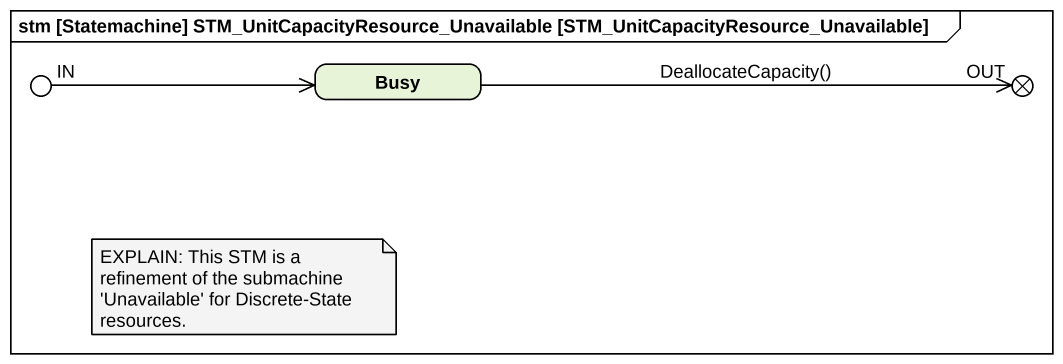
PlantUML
@startuml
mainframe stm [Statemachine] STM_UnitCapacityResource_Unavailable [STM_UnitCapacityResource_Unavailable]
hide empty description
state IN <<choice>>
state Busy
state OUT <<choice>>
IN -right-> Busy
Busy -right-> OUT : DeallocateCapacity()
note as N1
  EXPLAIN: This STM is a refinement of the submachine 'Unavailable' for Discrete-State resources.
end note
@enduml
